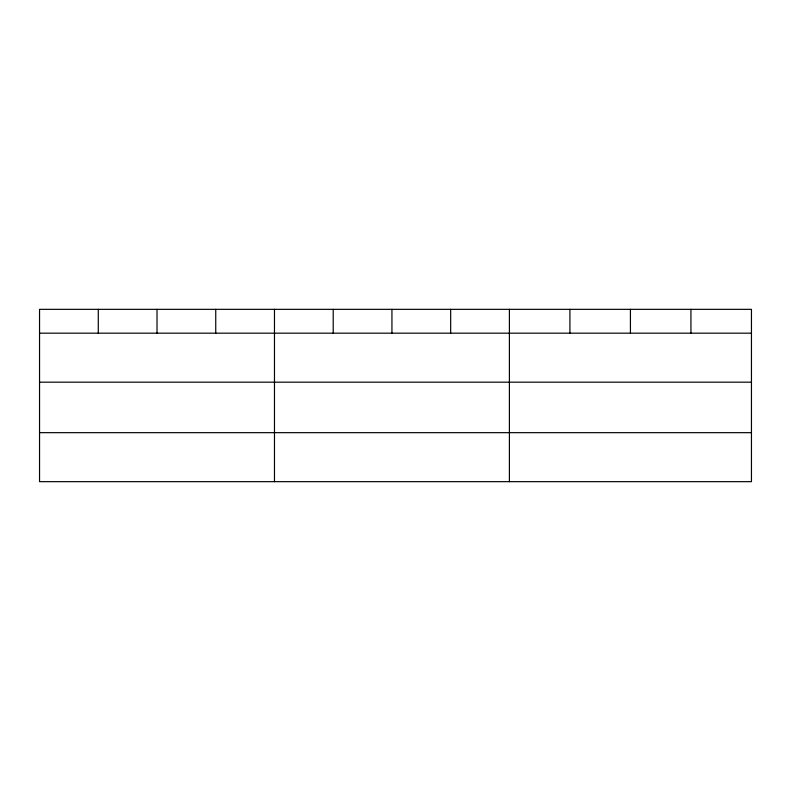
<?xml version="1.0" encoding="UTF-8"?>
<svg xmlns="http://www.w3.org/2000/svg" width="791" height="791" viewBox="0 0 791 791"><rect width="100%" height="100%" fill="white"/><g stroke="black" fill="none" stroke-linecap="round" stroke-linejoin="round"><path stroke-width="1.19" d="M751.45 382.182L751.45 309.34L39.55 309.34L39.55 481.66L751.45 481.66L751.45 382.182L39.55 382.182M39.55 333.179L751.45 333.179M39.55 432.667L751.45 432.667M690.938 309.34L690.938 333.179M630.427 309.34L630.427 333.179M569.915 309.34L569.915 333.179M509.404 309.34L509.404 481.66M450.672 309.34L450.672 333.179M391.94 309.34L391.94 333.179M333.209 309.34L333.209 333.179M274.477 309.34L274.477 481.66M215.745 309.34L215.745 333.179M157.014 309.34L157.014 333.179M98.282 309.34L98.282 333.179"/></g></svg>
